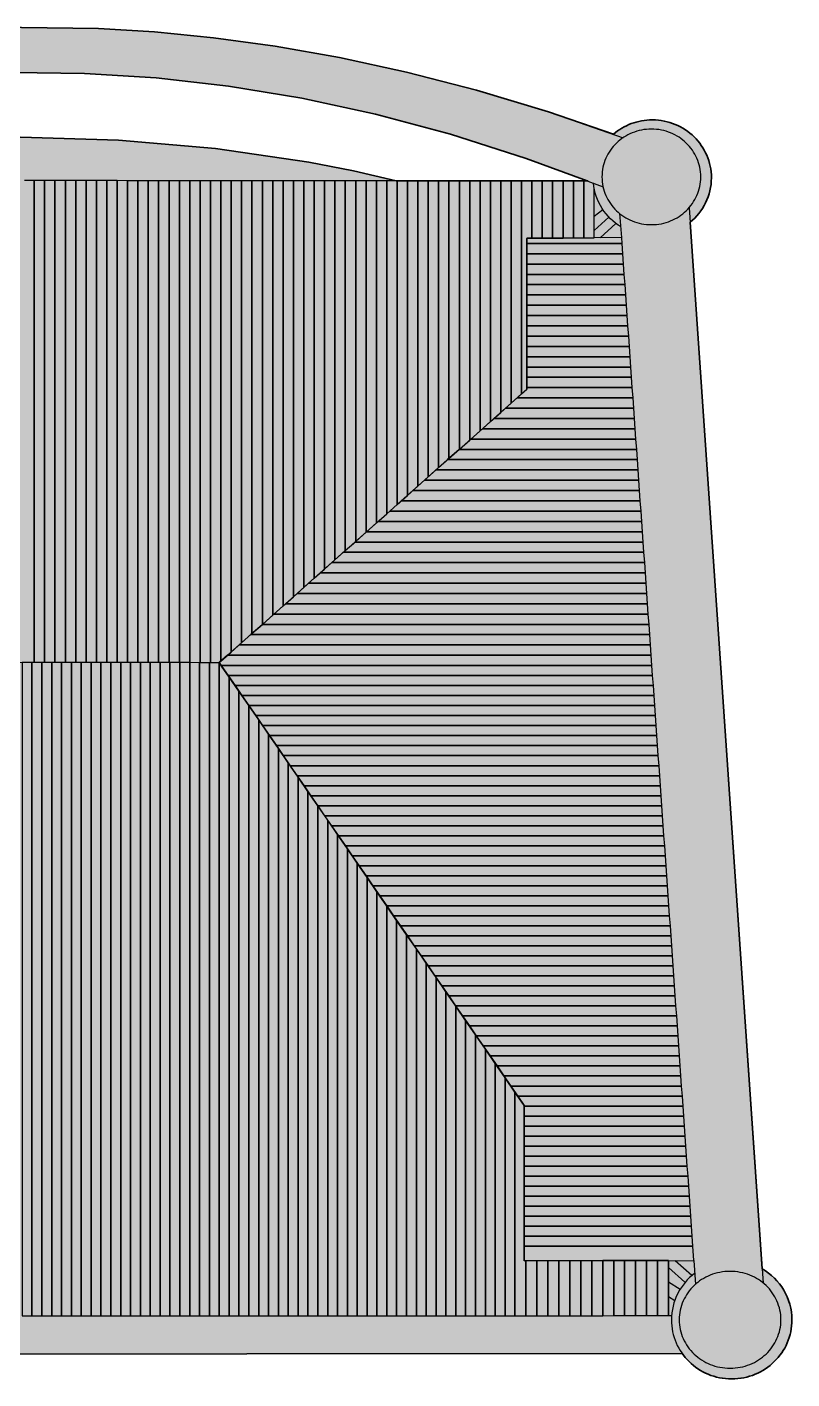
# Model space of a CAD drawing. Header units: millimetres. Extents: x 0 to 1796, y -950 to 767.
# Drawn here: x 399 to 694, y -950 to -430 of the extents above; entities that cross this region are included whole.
import ezdxf

# ---------------------------------------------------------------- set-up
doc = ezdxf.new("R2010")
doc.units = ezdxf.units.MM
doc.layers.add('Blocks', color=7, linetype='Continuous')
doc.layers.add('Blocks$Fill', color=7, linetype='Continuous', true_color=0xffffff)
doc.layers.add('Blocks$Inner', color=7, linetype='Continuous', lineweight=25, true_color=0x007f00)
doc.layers.add('Blocks$Outline', color=7, linetype='Continuous', lineweight=35, true_color=0xff3f3f)

# ---------------------------------------------------------------- blocks, each defined once
blk = doc.blocks.new('Carimate Dining Chair Top')
at = {"layer": 'Blocks$Fill'}
h = blk.add_hatch(color=256, dxfattribs=at)
h.paths.add_polyline_path([(737.37, -273.52), (737.89, -274.24), (738.58, -275.1), (739.31, -275.92), (740.08, -276.71), (740.89, -277.46), (741.73, -278.18), (742.6, -278.85), (743.51, -279.49), (744.45, -280.08), (745.43, -280.62), (746.43, -281.13), (747.45, -281.58), (748.51, -281.99), (749.58, -282.34), (750.68, -282.65), (751.81, -282.9), (752.95, -283.1), (754.11, -283.25), (755.29, -283.34), (756.48, -283.37), (757.68, -283.34), (758.85, -283.25), (760.01, -283.1), (761.16, -282.9), (762.28, -282.65), (763.38, -282.34), (764.46, -281.99), (765.51, -281.58), (766.54, -281.13), (767.54, -280.62), (768.51, -280.08), (769.45, -279.49), (770.36, -278.85), (771.24, -278.18), (772.08, -277.46), (772.88, -276.71), (773.65, -275.92), (774.38, -275.1), (775.07, -274.24), (775.72, -273.35), (776.32, -272.42), (776.88, -271.47), (777.39, -270.49), (777.85, -269.49), (778.27, -268.45), (778.63, -267.4), (778.95, -266.32), (779.21, -265.22), (779.41, -264.1), (779.56, -262.96), (779.65, -261.81), (779.68, -260.64), (779.62, -259.09), (779.47, -257.56), (779.21, -256.06), (778.85, -254.6), (778.4, -253.18), (777.86, -251.8), (777.23, -250.47), (776.52, -249.18), (775.72, -247.95), (774.85, -246.76), (773.91, -245.64), (772.9, -244.58), (771.82, -243.59), (770.67, -242.66), (769.47, -241.81), (768.23, -241.04), (740.54, 161.8), (741.39, 162.54), (742.27, 163.37), (743.1, 164.26), (743.87, 165.18), (744.6, 166.15), (745.28, 167.15), (745.9, 168.19), (746.46, 169.27), (746.97, 170.38), (747.41, 171.52), (747.79, 172.69), (748.11, 173.89), (748.36, 175.11), (748.54, 176.35), (748.65, 177.62), (748.69, 178.9), (748.66, 180.05), (748.57, 181.18), (748.43, 182.3), (748.23, 183.39), (747.97, 184.47), (747.67, 185.53), (747.31, 186.57), (746.9, 187.58), (746.45, 188.57), (745.94, 189.53), (745.4, 190.46), (744.8, 191.37), (744.17, 192.24), (743.5, 193.08), (742.78, 193.89), (742.03, 194.67), (741.24, 195.4), (740.41, 196.1), (739.55, 196.77), (738.66, 197.39), (737.74, 197.97), (736.79, 198.51), (735.81, 199), (734.8, 199.44), (733.77, 199.84), (732.71, 200.19), (731.63, 200.49), (730.53, 200.74), (729.41, 200.94), (728.27, 201.08), (727.12, 201.17), (725.95, 201.2), (724.89, 201.17), (723.83, 201.1), (722.8, 200.98), (721.77, 200.82), (720.77, 200.61), (719.78, 200.36), (718.8, 200.07), (717.85, 199.74), (716.92, 199.37), (716, 198.96), (715.11, 198.51), (714.25, 198.02), (713.41, 197.5), (712.59, 196.94), (711.8, 196.36), (710.95, 195.66), (686.05, 204.25), (658.26, 212.62), (631.43, 219.54), (605.6, 225.14), (580.8, 229.52), (557.05, 232.78), (534.39, 235.05), (512.84, 236.42), (473.23, 236.93), (438.44, 235.18), (408.71, 232.07), (384.29, 228.45), (344.89, 220.85), (311.99, 212.49), (261.36, 195.92), (260.5, 196.6), (259.71, 197.19), (258.88, 197.73), (258.04, 198.25), (257.17, 198.73), (256.27, 199.17), (255.35, 199.57), (254.42, 199.94), (253.46, 200.27), (252.48, 200.56), (251.49, 200.8), (250.48, 201), (249.45, 201.16), (248.41, 201.28), (247.35, 201.35), (246.28, 201.37), (245.1, 201.35), (243.94, 201.26), (242.79, 201.12), (241.66, 200.92), (240.56, 200.68), (239.47, 200.38), (238.4, 200.03), (237.36, 199.64), (236.35, 199.19), (235.36, 198.7), (234.4, 198.17), (233.47, 197.6), (232.57, 196.98), (231.71, 196.32), (230.87, 195.63), (230.08, 194.9), (229.32, 194.13), (228.6, 193.33), (227.92, 192.49), (227.28, 191.62), (226.68, 190.72), (226.13, 189.8), (225.63, 188.85), (225.17, 187.87), (224.76, 186.86), (224.4, 185.83), (224.09, 184.78), (223.83, 183.71), (223.63, 182.62), (223.48, 181.52), (223.4, 180.39), (223.37, 179.26), (223.41, 177.94), (223.52, 176.64), (223.72, 175.37), (223.99, 174.12), (224.33, 172.9), (224.74, 171.7), (225.21, 170.54), (225.76, 169.41), (226.36, 168.32), (227.03, 167.26), (227.75, 166.25), (228.53, 165.27), (229.36, 164.34), (230.25, 163.46), (231.18, 162.62), (232.21, 161.79), (204.42, -241.22), (203.14, -241.98), (201.9, -242.82), (200.72, -243.73), (199.6, -244.72), (198.55, -245.77), (197.57, -246.89), (196.67, -248.06), (195.85, -249.3), (195.11, -250.58), (194.46, -251.92), (193.9, -253.3), (193.43, -254.72), (193.24, -255.45), (193.06, -256.19), (192.92, -256.93), (192.8, -257.69), (192.7, -258.45), (192.63, -259.22), (192.59, -260), (192.58, -260.78), (192.61, -261.94), (192.7, -263.08), (192.85, -264.2), (193.05, -265.31), (193.31, -266.4), (193.63, -267.46), (193.99, -268.51), (194.41, -269.53), (194.88, -270.52), (195.4, -271.49), (195.96, -272.43), (196.57, -273.35), (197.22, -274.23), (197.92, -275.08), (198.65, -275.89), (199.43, -276.67), (200.24, -277.42), (201.09, -278.12), (201.97, -278.79), (202.89, -279.42), (203.83, -280), (204.81, -280.54), (205.82, -281.04), (206.86, -281.49), (207.92, -281.89), (209.01, -282.25), (210.12, -282.55), (211.25, -282.8), (212.4, -283), (213.57, -283.14), (214.76, -283.23), (215.96, -283.26), (217.16, -283.23), (218.35, -283.14), (219.52, -283), (220.67, -282.8), (221.8, -282.55), (222.91, -282.25), (224, -281.89), (225.06, -281.49), (226.1, -281.04), (227.11, -280.54), (228.09, -280), (229.04, -279.42), (229.95, -278.79), (230.84, -278.12), (231.68, -277.42), (232.5, -276.67), (233.27, -275.89), (234.01, -275.08), (234.7, -274.23), (234.91, -273.94)], flags=0)
h.paths.add_polyline_path([(627.45, 177.75), (610.93, 181.61), (593.74, 184.97), (557.84, 190.19), (520.61, 193.38), (482.88, 194.51), (445.48, 193.55), (409.27, 190.48), (391.86, 188.14), (375.07, 185.26), (358.99, 181.83), (343.86, 177.9), (341.13, 177.9), (337.37, 177.9), (333.6, 177.9), (329.83, 177.9), (326.06, 177.91), (322.29, 177.91), (318.52, 177.91), (314.75, 177.91), (310.98, 177.91), (307.21, 177.91), (303.44, 177.92), (299.67, 177.92), (295.9, 177.92), (292.13, 177.92), (288.36, 177.92), (284.59, 177.93), (280.82, 177.93), (277.06, 177.93), (273.29, 177.93), (272.56, 177.93), (292.16, 185.07), (318.83, 193.65), (345.51, 201.07), (372.23, 207.28), (399.02, 212.26), (425.91, 215.96), (452.93, 218.36), (480.12, 219.42), (507.49, 219.1), (535.08, 217.38), (562.93, 214.21), (591.06, 209.56), (619.5, 203.4), (648.28, 195.69), (677.43, 186.39), (700.93, 177.72), (699.57, 177.72), (695.58, 177.72), (691.59, 177.72), (687.6, 177.72), (683.61, 177.72), (679.62, 177.73), (675.63, 177.73), (671.64, 177.73), (667.66, 177.73), (663.67, 177.73), (659.68, 177.74), (655.69, 177.74), (651.7, 177.74), (647.71, 177.74), (643.72, 177.74), (639.73, 177.75), (635.74, 177.75), (631.75, 177.75), (627.76, 177.75)], flags=0)
at = {"layer": 'Blocks$Inner'}
for points in [[(257.02, 194.5), (311.99, 212.49), (344.89, 220.85), (384.29, 228.45), (408.71, 232.07), (438.44, 235.18), (473.23, 236.93), (512.84, 236.42), (534.39, 235.05), (557.05, 232.78), (580.8, 229.52), (605.6, 225.14), (631.43, 219.54), (658.26, 212.62), (686.05, 204.25), (714.79, 194.34)], [(265.47, 175.35), (292.16, 185.07), (318.83, 193.65), (345.51, 201.07), (372.23, 207.28), (399.02, 212.26), (425.91, 215.96), (452.93, 218.36), (480.12, 219.42), (507.49, 219.1), (535.08, 217.38), (562.93, 214.21), (591.06, 209.56), (619.5, 203.4), (648.28, 195.69), (677.43, 186.39), (706.98, 175.48)], [(740.47, 161.75), (741.39, 162.54), (742.27, 163.37), (743.1, 164.26), (743.87, 165.18), (744.6, 166.15), (745.28, 167.15), (745.9, 168.19), (746.46, 169.27), (746.97, 170.38), (747.41, 171.52), (747.79, 172.69), (748.11, 173.89), (748.36, 175.11), (748.54, 176.35), (748.65, 177.62), (748.69, 178.9), (748.66, 180.05), (748.57, 181.18), (748.43, 182.3), (748.23, 183.39), (747.97, 184.47), (747.67, 185.53), (747.31, 186.57), (746.9, 187.58), (746.45, 188.57), (745.94, 189.53), (745.4, 190.46), (744.8, 191.37), (744.17, 192.24), (743.5, 193.08), (742.78, 193.89), (742.03, 194.67), (741.24, 195.4), (740.41, 196.1), (739.55, 196.77), (738.66, 197.39), (737.74, 197.97), (736.79, 198.51), (735.81, 199), (734.8, 199.44), (733.77, 199.84), (732.71, 200.19), (731.63, 200.49), (730.53, 200.74), (729.41, 200.94), (728.27, 201.08), (727.12, 201.17), (725.95, 201.2), (724.89, 201.17), (723.83, 201.1), (722.8, 200.98), (721.77, 200.82), (720.77, 200.61), (719.78, 200.36), (718.8, 200.07), (717.85, 199.74), (716.92, 199.37), (716, 198.96), (715.11, 198.51), (714.25, 198.02), (713.41, 197.5), (712.59, 196.94), (711.8, 196.36), (710.95, 195.66)], [(343.72, 177.86), (358.99, 181.83), (375.07, 185.26), (391.86, 188.14), (409.27, 190.48), (445.48, 193.55), (482.88, 194.51), (520.61, 193.38), (557.84, 190.19), (593.74, 184.97), (610.93, 181.61), (627.46, 177.75)], [(412.75, -7.49), (559.32, -7.69), (559.95, -7.14), (559.95, 177.79), (555.96, 177.79), (555.96, -7.6), (555.96, 177.79), (551.97, 177.79), (551.97, -7.6), (551.97, 177.79), (547.98, 177.79), (547.98, -7.6), (547.98, 177.79), (543.99, 177.79), (543.99, -7.6), (543.99, 177.79), (540, 177.8), (540, -7.6), (540, 177.8), (536.01, 177.8), (536.01, -7.6), (536.01, 177.8), (532.02, 177.8), (532.02, -7.6), (532.02, 177.8), (528.03, 177.8), (528.03, -7.6), (528.03, 177.8), (524.04, 177.8), (524.04, -7.6), (524.04, 177.8), (520.05, 177.81), (520.05, -7.6), (520.05, 177.81), (516.07, 177.81), (516.07, -7.6), (516.07, 177.81), (512.08, 177.81), (512.08, -7.6), (512.08, 177.81), (508.09, 177.81), (508.09, -7.6), (508.09, 177.81), (504.1, 177.81), (504.1, -7.6), (504.1, 177.81), (500.11, 177.82), (500.11, -7.6), (500.11, 177.82), (496.12, 177.82), (496.12, -7.6), (496.12, 177.82), (492.13, 177.82), (492.13, -7.6), (492.13, 177.82), (488.14, 177.82), (488.14, -7.6), (488.14, 177.82), (484.37, 177.82)], [(701.28, 177.72), (699.57, 177.72), (699.57, 155.78), (703.56, 155.81), (703.56, 175.03)], [(713.9, 159.99), (712.82, 160.7), (711.78, 161.46), (710.79, 162.28), (709.85, 163.16), (708.96, 164.08), (708.13, 165.05), (707.35, 166.07), (706.63, 167.14), (705.97, 168.24), (705.38, 169.38), (704.85, 170.56), (704.39, 171.78), (704.01, 173.02), (703.69, 174.3), (703.46, 175.6), (703.3, 176.93)], [(703.59, 164.18), (706.85, 166.66)], [(740.16, 167.39), (768.61, -246.49)], [(703.54, 158.59), (709.28, 163.71)], [(705.87, 155.85), (711.92, 161.33)], [(714.17, 155.93), (713.4, 165.13)], [(732.18, -237.81), (732.18, -259)], [(734.7, -237.82), (741.2, -243.48)], [(741.97, -237.81), (742.5, -247.05)], [(732.17, -240.47), (738.49, -246.12)], [(742.25, -242.69), (741.25, -243.5), (740.3, -244.36), (739.4, -245.27), (738.55, -246.22), (737.76, -247.23), (737.02, -248.27), (736.34, -249.36), (735.72, -250.49), (735.17, -251.65), (734.68, -252.85), (734.27, -254.08), (733.92, -255.34), (733.65, -256.63), (733.45, -257.94), (733.33, -259.28), (733.29, -260.64), (733.32, -261.81), (733.41, -262.96), (733.55, -264.1), (733.76, -265.22), (734.02, -266.32), (734.33, -267.4), (734.69, -268.45), (735.11, -269.49), (735.57, -270.49), (736.09, -271.47), (736.64, -272.42), (737.25, -273.35), (737.89, -274.24), (738.58, -275.1), (739.31, -275.92), (740.08, -276.71), (740.89, -277.46), (741.73, -278.18), (742.6, -278.85), (743.51, -279.49), (744.45, -280.08), (745.43, -280.62), (746.43, -281.13), (747.45, -281.58), (748.51, -281.99), (749.58, -282.34), (750.68, -282.65), (751.81, -282.9), (752.95, -283.1), (754.11, -283.25), (755.29, -283.34), (756.48, -283.37), (757.68, -283.34), (758.85, -283.25), (760.01, -283.1), (761.16, -282.9), (762.28, -282.65), (763.38, -282.34), (764.46, -281.99), (765.51, -281.58), (766.54, -281.13), (767.54, -280.62), (768.51, -280.08), (769.45, -279.49), (770.36, -278.85), (771.24, -278.18), (772.08, -277.46), (772.88, -276.71), (773.65, -275.92), (774.38, -275.1), (775.07, -274.24), (775.72, -273.35), (776.32, -272.42), (776.88, -271.47), (777.39, -270.49), (777.85, -269.49), (778.27, -268.45), (778.63, -267.4), (778.95, -266.32), (779.21, -265.22), (779.41, -264.1), (779.56, -262.96), (779.65, -261.81), (779.68, -260.64), (779.62, -259.09), (779.47, -257.56), (779.21, -256.06), (778.85, -254.6), (778.4, -253.18), (777.86, -251.8), (777.23, -250.47), (776.52, -249.18), (775.72, -247.95), (774.85, -246.76), (773.91, -245.64), (772.9, -244.58), (771.82, -243.59), (770.67, -242.66), (769.47, -241.81), (768.21, -241.03)], [(732.17, -246), (736.6, -248.84)], [(732.17, -251.58), (734.63, -253.18)], [(730.35, -259), (733.33, -259)], [(737.37, -273.52), (234.91, -273.94)]]:
    blk.add_lwpolyline(points, dxfattribs=at)
for points in [[(725.59, 197.64), (724.62, 197.62), (723.65, 197.55), (722.7, 197.43), (721.76, 197.27), (720.84, 197.06), (719.94, 196.82), (719.06, 196.53), (718.19, 196.2), (717.35, 195.83), (716.53, 195.42), (715.74, 194.98), (714.96, 194.5), (714.22, 193.99), (713.5, 193.45), (712.81, 192.87), (712.15, 192.26), (711.52, 191.62), (710.92, 190.95), (710.36, 190.26), (709.83, 189.54), (709.34, 188.79), (708.88, 188.02), (708.46, 187.23), (708.08, 186.41), (707.74, 185.58), (707.44, 184.72), (707.18, 183.85), (706.97, 182.96), (706.8, 182.06), (706.68, 181.14), (706.61, 180.2), (706.58, 179.26), (706.61, 178.31), (706.68, 177.38), (706.8, 176.46), (706.97, 175.55), (707.18, 174.66), (707.44, 173.79), (707.74, 172.93), (708.08, 172.1), (708.46, 171.28), (708.88, 170.49), (709.34, 169.72), (709.83, 168.98), (710.36, 168.26), (710.92, 167.56), (711.52, 166.89), (712.15, 166.25), (712.81, 165.65), (713.5, 165.07), (714.22, 164.52), (714.96, 164.01), (715.74, 163.53), (716.53, 163.09), (717.35, 162.68), (718.19, 162.31), (719.06, 161.99), (719.94, 161.7), (720.84, 161.45), (721.76, 161.24), (722.7, 161.08), (723.65, 160.96), (724.62, 160.89), (725.59, 160.87), (726.57, 160.89), (727.54, 160.96), (728.49, 161.08), (729.42, 161.24), (730.34, 161.45), (731.25, 161.7), (732.13, 161.99), (732.99, 162.31), (733.83, 162.68), (734.65, 163.09), (735.45, 163.53), (736.22, 164.01), (736.97, 164.52), (737.68, 165.07), (738.37, 165.65), (739.03, 166.25), (739.66, 166.89), (740.26, 167.56), (740.83, 168.26), (741.36, 168.98), (741.85, 169.72), (742.31, 170.49), (742.73, 171.28), (743.11, 172.1), (743.45, 172.93), (743.75, 173.79), (744, 174.66), (744.22, 175.55), (744.38, 176.46), (744.5, 177.38), (744.58, 178.31), (744.6, 179.26), (744.58, 180.2), (744.5, 181.14), (744.38, 182.06), (744.22, 182.96), (744, 183.85), (743.75, 184.72), (743.45, 185.58), (743.11, 186.41), (742.73, 187.23), (742.31, 188.02), (741.85, 188.79), (741.36, 189.54), (740.83, 190.26), (740.26, 190.95), (739.66, 191.62), (739.03, 192.26), (738.37, 192.87), (737.68, 193.45), (736.97, 193.99), (736.22, 194.5), (735.45, 194.98), (734.65, 195.42), (733.83, 195.83), (732.99, 196.2), (732.13, 196.53), (731.25, 196.82), (730.34, 197.06), (729.42, 197.27), (728.49, 197.43), (727.54, 197.55), (726.57, 197.62)], [(559.95, 177.79), (559.95, -7.14), (563.94, -3.6), (563.94, 177.78)], [(563.94, 177.78), (563.94, -3.6), (567.92, -0.05), (567.92, 177.78)], [(567.92, 177.78), (567.92, -0.05), (571.91, 3.5), (571.91, 177.78)], [(571.91, 177.78), (571.91, 3.5), (575.9, 7.04), (575.9, 177.78)], [(575.9, 177.78), (575.9, 7.04), (579.89, 10.59), (579.89, 177.78)], [(579.89, 177.78), (579.89, 10.59), (583.88, 14.14), (583.88, 177.77)], [(583.88, 177.77), (583.88, 14.14), (587.87, 17.69), (587.87, 177.77)], [(587.87, 177.77), (587.87, 17.69), (591.86, 21.23), (591.86, 177.77)], [(591.86, 177.77), (591.86, 21.23), (595.85, 24.78), (595.85, 177.77)], [(595.85, 177.77), (595.85, 24.78), (599.84, 28.33), (599.84, 177.77)], [(599.84, 177.77), (599.84, 28.33), (603.83, 31.87), (603.83, 177.76)], [(603.83, 177.76), (603.83, 31.87), (607.82, 35.42), (607.82, 177.76)], [(607.82, 177.76), (607.82, 35.42), (611.81, 38.97), (611.81, 177.76)], [(611.81, 177.76), (611.81, 38.97), (615.8, 42.52), (615.8, 177.76)], [(615.8, 177.76), (615.8, 42.52), (619.78, 46.06), (619.78, 177.76)], [(619.78, 177.76), (619.78, 46.06), (623.77, 49.61), (623.77, 177.75)], [(623.77, 177.75), (623.77, 49.61), (627.76, 53.16), (627.76, 177.75)], [(627.76, 177.75), (627.76, 53.16), (631.75, 56.7), (631.75, 177.75)], [(631.75, 177.75), (631.75, 56.7), (635.74, 60.25), (635.74, 177.75)], [(635.74, 177.75), (635.74, 60.25), (639.73, 63.8), (639.73, 177.75)], [(639.73, 177.75), (639.73, 63.8), (643.72, 67.35), (643.72, 177.74)], [(643.72, 177.74), (643.72, 67.35), (647.71, 70.89), (647.71, 177.74)], [(647.71, 177.74), (647.71, 70.89), (651.7, 74.44), (651.7, 177.74)], [(651.7, 177.74), (651.7, 74.44), (655.69, 77.99), (655.69, 177.74)], [(655.69, 177.74), (655.69, 77.99), (659.68, 81.53), (659.68, 177.74)], [(659.68, 177.74), (659.68, 81.53), (663.67, 85.08), (663.67, 177.73)], [(663.67, 177.73), (663.67, 85.08), (667.66, 88.63), (667.66, 177.73)], [(667.66, 177.73), (667.66, 88.63), (671.64, 92.18), (671.64, 177.73)], [(671.64, 177.73), (671.64, 92.18), (675.63, 95.72), (675.63, 177.73)], [(675.63, 177.73), (675.63, 95.72), (677.65, 97.51), (677.65, 155.6), (679.62, 155.61), (679.62, 177.73)], [(679.62, 177.73), (679.62, 155.61), (683.61, 155.65), (683.61, 177.72)], [(683.61, 177.72), (683.61, 155.65), (687.6, 155.68), (687.6, 177.72)], [(687.6, 177.72), (687.6, 155.68), (691.59, 155.71), (691.59, 177.72)], [(691.59, 177.72), (691.59, 155.71), (695.58, 155.74), (695.58, 177.72)], [(695.58, 177.72), (695.58, 155.74), (699.57, 155.78), (699.57, 177.72)], [(714.17, 155.93), (703.62, 155.8), (677.64, 155.61), (677.64, 153.63), (714.33, 153.63)], [(714.33, 153.63), (677.64, 153.63), (677.64, 149.67), (714.61, 149.67)], [(714.61, 149.67), (677.64, 149.67), (677.64, 145.71), (714.89, 145.71)], [(714.89, 145.71), (677.64, 145.71), (677.64, 141.75), (715.17, 141.75)], [(715.17, 141.75), (677.64, 141.75), (677.64, 137.78), (715.45, 137.78)], [(715.45, 137.78), (677.64, 137.78), (677.64, 133.82), (715.73, 133.82)], [(715.73, 133.82), (677.64, 133.82), (677.64, 129.86), (716.01, 129.86)], [(716.01, 129.86), (677.64, 129.86), (677.64, 125.9), (716.29, 125.9)], [(716.29, 125.9), (677.64, 125.9), (677.65, 121.94), (716.57, 121.94)], [(716.57, 121.94), (677.65, 121.94), (677.65, 117.97), (716.85, 117.97)], [(716.85, 117.97), (677.65, 117.97), (677.65, 114.01), (717.13, 114.01)], [(717.13, 114.01), (677.65, 114.01), (677.65, 110.05), (717.41, 110.05)], [(717.41, 110.05), (677.65, 110.05), (677.65, 106.09), (717.69, 106.09)], [(717.69, 106.09), (677.65, 106.09), (677.65, 102.13), (717.97, 102.13)], [(717.97, 102.13), (677.65, 102.13), (677.65, 98.16), (718.25, 98.16)], [(718.53, 94.2), (673.93, 94.2), (669.47, 90.24), (718.81, 90.24)], [(718.25, 98.16), (677.65, 98.16), (677.65, 97.51), (673.93, 94.2), (718.53, 94.2)], [(718.81, 90.24), (669.47, 90.24), (665.02, 86.28), (719.09, 86.28)], [(719.09, 86.28), (665.02, 86.28), (660.56, 82.32), (719.37, 82.32)], [(719.65, 78.35), (656.1, 78.35), (651.65, 74.39), (719.93, 74.39)], [(719.37, 82.32), (660.56, 82.32), (656.1, 78.35), (719.65, 78.35)], [(719.93, 74.39), (651.65, 74.39), (647.19, 70.43), (720.21, 70.43)], [(720.21, 70.43), (647.19, 70.43), (642.74, 66.47), (720.49, 66.47)], [(720.77, 62.51), (638.28, 62.51), (633.83, 58.54), (721.05, 58.54)], [(720.49, 66.47), (642.74, 66.47), (638.28, 62.51), (720.77, 62.51)], [(721.05, 58.54), (633.83, 58.54), (629.37, 54.58), (721.33, 54.58)], [(721.33, 54.58), (629.37, 54.58), (624.91, 50.62), (721.61, 50.62)], [(721.61, 50.62), (624.91, 50.62), (620.46, 46.66), (721.89, 46.66)], [(722.17, 42.7), (616, 42.7), (611.55, 38.73), (722.45, 38.73)], [(721.89, 46.66), (620.46, 46.66), (616, 42.7), (722.17, 42.7)], [(722.45, 38.73), (611.55, 38.73), (607.09, 34.77), (722.73, 34.77)], [(722.73, 34.77), (607.09, 34.77), (602.64, 30.81), (723.01, 30.81)], [(723.29, 26.85), (598.18, 26.85), (593.72, 22.89), (723.57, 22.89)], [(723.01, 30.81), (602.64, 30.81), (598.18, 26.85), (723.29, 26.85)], [(723.57, 22.89), (593.72, 22.89), (589.27, 18.92), (723.85, 18.92)], [(723.85, 18.92), (589.27, 18.92), (584.81, 14.96), (724.13, 14.96)], [(724.4, 11), (580.36, 11), (575.9, 7.04), (724.68, 7.04)], [(724.13, 14.96), (584.81, 14.96), (580.36, 11), (724.4, 11)], [(724.68, 7.04), (575.9, 7.04), (571.45, 3.08), (724.96, 3.08)], [(724.96, 3.08), (571.45, 3.08), (566.99, -0.89), (725.24, -0.89)], [(725.52, -4.85), (562.53, -4.85), (559.33, -7.69), (560.1, -8.81), (725.8, -8.81)], [(725.24, -0.89), (566.99, -0.89), (562.53, -4.85), (725.52, -4.85)], [(483.48, -7.6), (483.48, -259.04), (487.27, -259.04), (487.27, -7.61)], [(487.27, -7.61), (487.27, -259.04), (491.06, -259.04), (491.06, -7.61)], [(491.06, -7.61), (491.06, -259.04), (494.85, -259.04), (494.85, -7.62)], [(494.85, -7.62), (494.85, -259.04), (498.65, -259.04), (498.65, -7.62)], [(498.65, -7.62), (498.65, -259.04), (502.44, -259.04), (502.44, -7.63)], [(502.44, -7.63), (502.44, -259.04), (506.23, -259.04), (506.23, -7.63)], [(506.23, -7.63), (506.23, -259.04), (510.02, -259.03), (510.02, -7.64)], [(510.02, -7.64), (510.02, -259.03), (513.82, -259.03), (513.82, -7.65)], [(513.82, -7.65), (513.82, -259.03), (517.61, -259.03), (517.61, -7.65)], [(517.61, -7.65), (517.61, -259.03), (521.4, -259.03), (521.4, -7.66)], [(521.4, -7.66), (521.4, -259.03), (525.19, -259.03), (525.19, -7.66)], [(525.19, -7.66), (525.19, -259.03), (528.98, -259.03), (528.98, -7.67)], [(528.98, -7.67), (528.98, -259.03), (532.78, -259.03), (532.78, -7.67)], [(532.78, -7.67), (532.78, -259.03), (536.57, -259.03), (536.57, -7.68)], [(536.57, -7.68), (536.57, -259.03), (540.36, -259.03), (540.36, -7.68)], [(540.36, -7.68), (540.36, -259.03), (544.15, -259.03), (544.15, -7.69)], [(544.15, -7.69), (544.15, -259.03), (547.95, -259.03), (547.95, -7.69)], [(547.95, -7.69), (547.95, -259.03), (551.74, -259.03), (551.74, -7.7)], [(551.74, -7.7), (551.74, -259.03), (555.53, -259.03), (555.53, -7.7)], [(559.32, -7.71), (555.53, -7.7), (555.53, -259.03), (559.32, -259.03), (559.32, -7.71), (559.32, -7.71), (559.32, -7.71), (559.32, -7.71), (559.32, -7.71), (559.32, -7.71), (559.32, -7.71), (559.32, -7.71), (559.32, -7.71), (559.32, -7.71), (559.32, -7.71), (559.32, -7.71), (559.32, -7.71), (559.32, -7.71), (559.32, -7.71), (559.32, -7.71), (559.32, -7.71), (559.32, -7.71), (559.32, -7.71), (559.32, -7.71), (559.32, -7.71), (559.32, -7.71), (559.32, -7.71), (559.32, -7.71), (559.32, -7.71), (559.32, -7.71), (559.32, -7.71), (559.32, -7.71), (559.32, -7.71), (559.32, -7.71), (559.32, -7.71), (559.32, -7.71), (559.32, -7.71), (559.32, -7.71), (559.32, -7.71), (559.32, -7.71), (559.32, -7.71), (559.32, -7.71), (559.32, -7.71), (559.32, -7.71), (559.32, -7.71), (559.32, -7.71), (559.32, -7.71), (559.32, -7.71), (559.32, -7.71), (559.32, -7.71), (559.32, -7.71), (559.32, -7.71), (559.32, -7.71), (559.32, -7.71), (559.32, -7.71), (559.32, -7.71), (559.32, -7.71), (559.32, -7.71), (559.32, -7.71), (559.32, -7.71), (559.32, -7.71), (559.32, -7.71), (559.32, -7.71), (559.32, -7.71), (559.32, -7.71), (559.32, -7.71), (559.32, -7.71), (559.32, -7.71), (559.32, -7.71), (559.32, -7.71), (559.32, -7.71), (559.32, -7.71), (559.32, -7.71), (559.32, -7.71), (559.32, -7.71), (559.32, -7.71), (559.32, -7.71), (559.32, -7.71), (559.32, -7.71), (559.32, -7.71), (559.32, -7.71), (559.32, -7.71), (559.32, -7.71), (559.32, -7.71), (559.32, -7.71), (559.32, -7.71), (559.32, -7.71), (559.32, -7.71), (559.32, -7.71), (559.32, -7.71), (559.32, -7.71), (559.32, -7.71), (559.32, -7.71), (559.32, -7.71), (559.32, -7.71), (559.32, -7.71), (559.32, -7.71), (559.32, -7.71), (559.32, -7.71), (559.32, -7.71), (559.32, -7.71), (559.32, -7.71), (559.32, -7.71), (559.32, -7.71), (559.32, -7.71), (559.32, -7.71), (559.32, -7.71), (559.32, -7.71), (559.32, -7.71), (559.32, -7.71), (559.32, -7.71), (559.32, -7.71), (559.32, -7.71), (559.32, -7.71), (559.32, -7.71), (559.32, -7.71), (559.32, -7.71), (559.32, -7.71), (559.32, -7.71), (559.32, -7.71), (559.32, -7.71), (559.32, -7.71), (559.32, -7.71), (559.32, -7.71), (559.32, -7.71), (559.32, -7.71), (559.32, -7.71), (559.32, -7.71), (559.32, -7.71), (559.32, -7.71), (559.32, -7.71), (559.32, -7.71), (559.32, -7.71), (559.32, -7.71), (559.32, -7.71), (559.32, -7.71), (559.32, -7.71), (559.32, -7.71), (559.32, -7.71), (559.32, -7.71), (559.32, -7.71), (559.32, -7.71), (559.32, -7.71), (559.32, -7.71), (559.32, -7.71), (559.32, -7.71), (559.32, -7.71), (559.32, -7.71), (559.32, -7.71), (559.32, -7.71), (559.32, -7.71), (559.32, -7.71), (559.32, -7.71), (559.32, -7.71), (559.32, -7.71), (559.32, -7.71), (559.32, -7.71), (559.32, -7.71), (559.32, -7.71), (559.32, -7.71), (559.32, -7.71), (559.32, -7.71), (559.32, -7.71), (559.32, -7.71), (559.32, -7.71), (559.32, -7.71), (559.32, -7.71), (559.32, -7.71), (559.32, -7.71), (559.32, -7.71), (559.32, -7.71), (559.32, -7.71), (559.32, -7.71), (559.32, -7.71), (559.32, -7.71), (559.32, -7.71), (559.32, -7.71), (559.32, -7.71), (559.32, -7.71), (559.32, -7.71), (559.32, -7.71), (559.32, -7.71), (559.32, -7.71), (559.32, -7.71), (559.32, -7.71), (559.32, -7.71), (559.32, -7.71), (559.32, -7.71), (559.32, -7.71), (559.32, -7.71), (559.32, -7.71), (559.32, -7.71), (559.32, -7.71), (559.32, -7.71), (559.32, -7.71), (559.32, -7.71), (559.32, -7.71), (559.32, -7.71), (559.32, -7.71), (559.32, -7.71), (559.32, -7.71), (559.32, -7.71), (559.32, -7.71), (559.32, -7.71), (559.32, -7.71), (559.32, -7.71), (559.32, -7.71), (559.32, -7.71), (559.32, -7.71), (559.32, -7.71), (559.32, -7.71), (559.32, -7.71), (559.32, -7.71), (559.32, -7.71), (559.32, -7.71), (559.32, -7.71), (559.32, -7.71), (559.32, -7.71), (559.32, -7.71), (559.32, -7.71), (559.32, -7.71), (559.32, -7.71), (559.32, -7.71), (559.32, -7.71), (559.32, -7.71), (559.32, -7.71), (559.32, -7.71), (559.32, -7.71), (559.32, -7.71), (559.32, -7.71), (559.32, -7.71), (559.32, -7.71), (559.32, -7.71), (559.32, -7.71), (559.32, -7.71), (559.32, -7.71), (559.32, -7.71), (559.32, -7.71), (559.32, -7.71), (559.32, -7.71), (559.32, -7.71), (559.32, -7.71), (559.32, -7.71), (559.32, -7.71), (559.32, -7.71), (559.32, -7.71), (559.32, -7.71), (559.32, -7.71), (559.32, -7.71), (559.32, -7.71), (559.32, -7.71), (559.32, -7.71), (559.32, -7.71), (559.32, -7.71), (559.32, -7.71), (559.32, -7.71), (559.32, -7.71), (559.32, -7.71), (559.32, -7.71), (559.32, -7.71), (559.32, -7.71), (559.32, -7.71), (559.32, -7.71), (559.32, -7.71), (559.32, -7.71), (559.32, -7.71), (559.32, -7.71), (559.32, -7.71), (559.32, -7.71), (559.32, -7.71), (559.32, -7.71), (559.32, -7.71), (559.32, -7.71), (559.32, -7.71), (559.32, -7.71), (559.32, -7.71), (559.32, -7.71), (559.32, -7.71), (559.32, -7.71), (559.32, -7.71), (559.32, -7.71), (559.32, -7.71), (559.32, -7.71), (559.32, -7.71), (559.32, -7.71), (559.32, -7.71), (559.32, -7.71), (559.32, -7.71), (559.32, -7.71), (559.32, -7.71), (559.32, -7.71), (559.32, -7.71), (559.32, -7.71), (559.32, -7.71), (559.32, -7.71), (559.32, -7.71), (559.32, -7.71), (559.32, -7.71), (559.32, -7.71), (559.32, -7.71), (559.32, -7.71), (559.32, -7.71), (559.32, -7.71), (559.32, -7.71), (559.32, -7.71), (559.32, -7.71), (559.32, -7.71), (559.32, -7.71), (559.32, -7.71), (559.32, -7.71), (559.32, -7.71), (559.32, -7.71), (559.32, -7.71), (559.32, -7.71), (559.32, -7.71), (559.32, -7.71), (559.32, -7.71), (559.32, -7.71), (559.32, -7.71), (559.32, -7.71)], [(559.32, -7.71), (559.32, -259.03), (563.11, -259.03), (563.11, -13.22)], [(725.8, -8.81), (560.1, -8.81), (562.75, -12.66), (726.08, -12.66)], [(726.08, -12.66), (562.75, -12.66), (565.4, -16.51), (726.35, -16.51)], [(563.11, -13.22), (563.11, -259.03), (566.91, -259.03), (566.91, -18.73)], [(726.35, -16.51), (565.4, -16.51), (568.06, -20.37), (726.62, -20.37)], [(566.91, -18.73), (566.91, -259.03), (570.7, -259.03), (570.7, -24.24)], [(726.62, -20.37), (568.06, -20.37), (570.71, -24.22), (726.89, -24.22)], [(570.7, -24.24), (570.7, -259.03), (574.49, -259.03), (574.49, -29.75)], [(726.89, -24.22), (570.71, -24.22), (573.36, -28.07), (727.16, -28.07)], [(727.16, -28.07), (573.36, -28.07), (576.01, -31.92), (727.44, -31.92)], [(574.49, -29.75), (574.49, -259.03), (578.28, -259.02), (578.28, -35.26)], [(727.44, -31.92), (576.01, -31.92), (578.66, -35.78), (727.71, -35.78)], [(578.28, -35.26), (578.28, -259.02), (582.08, -259.02), (582.08, -40.76)], [(727.71, -35.78), (578.66, -35.78), (581.32, -39.63), (727.98, -39.63)], [(727.98, -39.63), (581.32, -39.63), (583.97, -43.48), (728.25, -43.48)], [(582.08, -40.76), (582.08, -259.02), (585.87, -259.02), (585.87, -46.27)], [(728.25, -43.48), (583.97, -43.48), (586.62, -47.34), (728.52, -47.34)], [(585.87, -46.27), (585.87, -259.02), (589.66, -259.02), (589.66, -51.78)], [(728.52, -47.34), (586.62, -47.34), (589.27, -51.19), (728.8, -51.19)], [(728.8, -51.19), (589.27, -51.19), (591.93, -55.04), (729.07, -55.04)], [(589.66, -51.78), (589.66, -259.02), (593.45, -259.02), (593.45, -57.29)], [(729.07, -55.04), (591.93, -55.04), (594.58, -58.89), (729.34, -58.89)], [(593.45, -57.29), (593.45, -259.02), (597.25, -259.02), (597.25, -62.8)], [(729.34, -58.89), (594.58, -58.89), (597.23, -62.75), (729.61, -62.75)], [(729.61, -62.75), (597.23, -62.75), (599.88, -66.6), (729.88, -66.6)], [(597.25, -62.8), (597.25, -259.02), (601.04, -259.02), (601.04, -68.31)], [(729.88, -66.6), (599.88, -66.6), (602.53, -70.45), (730.16, -70.45)], [(601.04, -68.31), (601.04, -259.02), (604.83, -259.02), (604.83, -73.82)], [(730.16, -70.45), (602.53, -70.45), (605.19, -74.3), (730.43, -74.3)], [(604.83, -73.82), (604.83, -259.02), (608.62, -259.02), (608.62, -79.33)], [(730.43, -74.3), (605.19, -74.3), (607.84, -78.16), (730.7, -78.16)], [(730.7, -78.16), (607.84, -78.16), (610.49, -82.01), (730.97, -82.01)], [(608.62, -79.33), (608.62, -259.02), (612.41, -259.02), (612.41, -84.83)], [(730.97, -82.01), (610.49, -82.01), (613.14, -85.86), (731.24, -85.86)], [(612.41, -84.83), (612.41, -259.02), (616.21, -259.02), (616.21, -90.34)], [(731.24, -85.86), (613.14, -85.86), (615.79, -89.72), (731.52, -89.72)], [(731.52, -89.72), (615.79, -89.72), (618.45, -93.57), (731.79, -93.57)], [(616.21, -90.34), (616.21, -259.02), (620, -259.02), (620, -95.85)], [(731.79, -93.57), (618.45, -93.57), (621.1, -97.42), (732.06, -97.42)], [(620, -95.85), (620, -259.02), (623.79, -259.02), (623.79, -101.36)], [(732.06, -97.42), (621.1, -97.42), (623.75, -101.27), (732.33, -101.27)], [(732.33, -101.27), (623.75, -101.27), (626.4, -105.13), (732.61, -105.13)], [(623.79, -101.36), (623.79, -259.02), (627.58, -259.02), (627.58, -106.87)], [(732.61, -105.13), (626.4, -105.13), (629.05, -108.98), (732.88, -108.98)], [(627.58, -106.87), (627.58, -259.02), (631.38, -259.02), (631.38, -112.38)], [(732.88, -108.98), (629.05, -108.98), (631.71, -112.83), (733.15, -112.83)], [(631.38, -112.38), (631.38, -259.02), (635.17, -259.02), (635.17, -117.89)], [(733.15, -112.83), (631.71, -112.83), (634.36, -116.68), (733.42, -116.68)], [(733.42, -116.68), (634.36, -116.68), (637.01, -120.54), (733.69, -120.54)], [(635.17, -117.89), (635.17, -259.02), (638.96, -259.02), (638.96, -123.39)], [(733.69, -120.54), (637.01, -120.54), (639.66, -124.39), (733.96, -124.39)], [(638.96, -123.39), (638.96, -259.02), (642.75, -259.01), (642.75, -128.9)], [(733.96, -124.39), (639.66, -124.39), (642.32, -128.24), (734.24, -128.24)], [(734.24, -128.24), (642.32, -128.24), (644.97, -132.1), (734.51, -132.1)], [(642.75, -128.9), (642.75, -259.01), (646.54, -259.01), (646.54, -134.41)], [(734.51, -132.1), (644.97, -132.1), (647.62, -135.95), (734.78, -135.95)], [(646.54, -134.41), (646.54, -259.01), (650.34, -259.01), (650.34, -139.92)], [(734.78, -135.95), (647.62, -135.95), (650.27, -139.8), (735.05, -139.8)], [(735.05, -139.8), (650.27, -139.8), (652.92, -143.65), (735.33, -143.65)], [(650.34, -139.92), (650.34, -259.01), (654.13, -259.01), (654.13, -145.43)], [(735.33, -143.65), (652.92, -143.65), (655.58, -147.51), (735.6, -147.51)], [(654.13, -145.43), (654.13, -259.01), (657.92, -259.01), (657.92, -150.94)], [(735.6, -147.51), (655.58, -147.51), (658.23, -151.36), (735.87, -151.36)], [(657.92, -150.94), (657.92, -259.01), (661.71, -259.01), (661.71, -156.45)], [(735.87, -151.36), (658.23, -151.36), (660.88, -155.21), (736.14, -155.21)], [(736.14, -155.21), (660.88, -155.21), (663.53, -159.06), (736.41, -159.06)], [(661.71, -156.45), (661.71, -259.01), (665.51, -259.01), (665.51, -161.96)], [(736.41, -159.06), (663.53, -159.06), (666.19, -162.92), (736.69, -162.92)], [(665.51, -161.96), (665.51, -259.01), (669.3, -259.01), (669.3, -167.47)], [(736.69, -162.92), (666.19, -162.92), (668.84, -166.77), (736.96, -166.77)], [(736.96, -166.77), (668.84, -166.77), (671.49, -170.62), (737.23, -170.62)], [(669.3, -167.47), (669.3, -259.01), (673.09, -259.01), (673.09, -172.97)], [(737.23, -170.62), (671.49, -170.62), (674.14, -174.48), (737.5, -174.48)], [(676.61, -237.88), (676.61, -178.09), (673.09, -172.97), (673.09, -259.01), (677.31, -259.01), (677.31, -237.88)], [(737.5, -174.48), (674.14, -174.48), (676.63, -178.09), (676.63, -178.33), (737.77, -178.33)], [(737.77, -178.33), (676.63, -178.33), (676.63, -182.18), (738.05, -182.18)], [(738.05, -182.18), (676.63, -182.18), (676.63, -186.03), (738.32, -186.03)], [(738.32, -186.03), (676.63, -186.03), (676.63, -189.89), (738.59, -189.89)], [(738.59, -189.89), (676.63, -189.89), (676.62, -193.74), (738.86, -193.74)], [(738.86, -193.74), (676.62, -193.74), (676.62, -197.59), (739.13, -197.59)], [(739.13, -197.59), (676.62, -197.59), (676.62, -201.44), (739.41, -201.44)], [(739.41, -201.44), (676.62, -201.44), (676.62, -205.3), (739.68, -205.3)], [(739.68, -205.3), (676.62, -205.3), (676.62, -209.15), (739.95, -209.15)], [(739.95, -209.15), (676.62, -209.15), (676.62, -213), (740.22, -213)], [(740.22, -213), (676.62, -213), (676.62, -216.86), (740.49, -216.86)], [(740.49, -216.86), (676.62, -216.86), (676.62, -220.71), (740.77, -220.71)], [(740.77, -220.71), (676.62, -220.71), (676.62, -224.56), (741.04, -224.56)], [(741.04, -224.56), (676.62, -224.56), (676.62, -228.41), (741.31, -228.41)], [(741.31, -228.41), (676.62, -228.41), (676.62, -232.27), (741.58, -232.27)], [(676.62, -236.12), (676.62, -237.88), (741.97, -237.81), (741.58, -232.27), (676.62, -232.27)], [(677.31, -237.88), (677.31, -259.01), (681.53, -259.01), (681.53, -237.87)], [(681.53, -237.87), (681.53, -259.01), (685.75, -259.01), (685.75, -237.87)], [(685.75, -237.87), (685.75, -259.01), (689.97, -259.01), (689.97, -237.86)], [(689.97, -237.86), (689.97, -259.01), (694.19, -259.01), (694.19, -237.86)], [(694.19, -237.86), (694.19, -259.01), (698.42, -259.01), (698.42, -237.85)], [(698.42, -237.85), (698.42, -259.01), (702.64, -259.01), (702.64, -237.85)], [(702.64, -237.85), (702.64, -259.01), (706.86, -259.01), (706.86, -237.84)], [(706.86, -237.84), (706.86, -259.01), (711.08, -259), (711.08, -237.83)], [(711.08, -237.83), (711.08, -259), (715.3, -259), (715.3, -237.83)], [(715.3, -237.83), (715.3, -259), (719.52, -259), (719.52, -237.82)], [(719.52, -237.82), (719.52, -259), (723.74, -259), (723.74, -237.82)], [(723.74, -237.82), (723.74, -259), (727.96, -259), (727.96, -237.81)], [(727.96, -237.81), (727.96, -259), (732.18, -259), (732.18, -237.81)], [(755.87, -241.96), (754.86, -241.99), (753.87, -242.06), (752.89, -242.18), (751.92, -242.34), (750.98, -242.55), (750.05, -242.8), (749.14, -243.09), (748.25, -243.43), (747.38, -243.8), (746.54, -244.21), (745.72, -244.66), (744.93, -245.14), (744.16, -245.66), (743.42, -246.22), (742.71, -246.8), (742.03, -247.42), (741.38, -248.07), (740.77, -248.74), (740.18, -249.45), (739.64, -250.18), (739.13, -250.93), (738.66, -251.71), (738.23, -252.52), (737.83, -253.34), (737.48, -254.19), (737.18, -255.05), (736.91, -255.94), (736.69, -256.84), (736.52, -257.76), (736.4, -258.69), (736.32, -259.63), (736.3, -260.59), (736.32, -261.55), (736.4, -262.5), (736.52, -263.43), (736.69, -264.35), (736.91, -265.25), (737.18, -266.13), (737.48, -267), (737.83, -267.85), (738.23, -268.67), (738.66, -269.47), (739.13, -270.26), (739.64, -271.01), (740.18, -271.74), (740.77, -272.45), (741.38, -273.12), (742.03, -273.77), (742.71, -274.39), (743.42, -274.97), (744.16, -275.52), (744.93, -276.04), (745.72, -276.53), (746.54, -276.98), (747.38, -277.39), (748.25, -277.76), (749.14, -278.1), (750.05, -278.39), (750.98, -278.64), (751.92, -278.85), (752.89, -279.01), (753.87, -279.13), (754.86, -279.2), (755.87, -279.23), (756.88, -279.2), (757.87, -279.13), (758.85, -279.01), (759.81, -278.85), (760.76, -278.64), (761.69, -278.39), (762.6, -278.1), (763.49, -277.76), (764.36, -277.39), (765.2, -276.98), (766.02, -276.53), (766.81, -276.04), (767.58, -275.52), (768.32, -274.97), (769.03, -274.39), (769.71, -273.77), (770.36, -273.12), (770.97, -272.45), (771.55, -271.74), (772.1, -271.01), (772.61, -270.26), (773.08, -269.47), (773.51, -268.67), (773.9, -267.85), (774.26, -267), (774.56, -266.13), (774.83, -265.25), (775.05, -264.35), (775.22, -263.43), (775.34, -262.5), (775.42, -261.55), (775.44, -260.59), (775.42, -259.63), (775.34, -258.69), (775.22, -257.76), (775.05, -256.84), (774.83, -255.94), (774.56, -255.05), (774.26, -254.19), (773.9, -253.34), (773.51, -252.52), (773.08, -251.71), (772.61, -250.93), (772.1, -250.18), (771.55, -249.45), (770.97, -248.74), (770.36, -248.07), (769.71, -247.42), (769.03, -246.8), (768.32, -246.22), (767.58, -245.66), (766.81, -245.14), (766.02, -244.66), (765.2, -244.21), (764.36, -243.8), (763.49, -243.43), (762.6, -243.09), (761.69, -242.8), (760.76, -242.55), (759.81, -242.34), (758.85, -242.18), (757.87, -242.06), (756.88, -241.99)]]:
    blk.add_lwpolyline(points, close=True, dxfattribs=at)
at = {"layer": 'Blocks$Outline'}
for points in [[(710.95, 195.66), (686.05, 204.25), (658.26, 212.62), (631.43, 219.54), (605.6, 225.14), (580.8, 229.52), (557.05, 232.78), (534.39, 235.05), (512.84, 236.42), (473.23, 236.93), (438.44, 235.18), (408.71, 232.07), (384.29, 228.45), (344.89, 220.85), (311.99, 212.49), (261.36, 195.92)], [(272.56, 177.93), (292.16, 185.07), (318.83, 193.65), (345.51, 201.07), (372.23, 207.28), (399.02, 212.26), (425.91, 215.96), (452.93, 218.36), (480.12, 219.42), (507.49, 219.1), (535.08, 217.38), (562.93, 214.21), (591.06, 209.56), (619.5, 203.4), (648.28, 195.69), (677.43, 186.39), (700.93, 177.72)], [(740.54, 161.8), (741.39, 162.54), (742.27, 163.37), (743.1, 164.26), (743.87, 165.18), (744.6, 166.15), (745.28, 167.15), (745.9, 168.19), (746.46, 169.27), (746.97, 170.38), (747.41, 171.52), (747.79, 172.69), (748.11, 173.89), (748.36, 175.11), (748.54, 176.35), (748.65, 177.62), (748.69, 178.9), (748.66, 180.05), (748.57, 181.18), (748.43, 182.3), (748.23, 183.39), (747.97, 184.47), (747.67, 185.53), (747.31, 186.57), (746.9, 187.58), (746.45, 188.57), (745.94, 189.53), (745.4, 190.46), (744.8, 191.37), (744.17, 192.24), (743.5, 193.08), (742.78, 193.89), (742.03, 194.67), (741.24, 195.4), (740.41, 196.1), (739.55, 196.77), (738.66, 197.39), (737.74, 197.97), (736.79, 198.51), (735.81, 199), (734.8, 199.44), (733.77, 199.84), (732.71, 200.19), (731.63, 200.49), (730.53, 200.74), (729.41, 200.94), (728.27, 201.08), (727.12, 201.17), (725.95, 201.2), (724.89, 201.17), (723.83, 201.1), (722.8, 200.98), (721.77, 200.82), (720.77, 200.61), (719.78, 200.36), (718.8, 200.07), (717.85, 199.74), (716.92, 199.37), (716, 198.96), (715.11, 198.51), (714.25, 198.02), (713.41, 197.5), (712.59, 196.94), (711.8, 196.36), (710.95, 195.66)], [(627.45, 177.75), (610.93, 181.61), (593.74, 184.97), (557.84, 190.19), (520.61, 193.38), (482.88, 194.51), (445.48, 193.55), (409.27, 190.48), (391.86, 188.14), (375.07, 185.26), (358.99, 181.83), (343.86, 177.9)], [(627.76, 177.75), (627.45, 177.75)], [(631.75, 177.75), (627.76, 177.75)], [(635.74, 177.75), (631.75, 177.75)], [(639.73, 177.75), (635.74, 177.75)], [(643.72, 177.74), (639.73, 177.75)], [(647.71, 177.74), (643.72, 177.74)], [(651.7, 177.74), (647.71, 177.74)], [(655.69, 177.74), (651.7, 177.74)], [(659.68, 177.74), (655.69, 177.74)], [(663.67, 177.73), (659.68, 177.74)], [(667.66, 177.73), (663.67, 177.73)], [(671.64, 177.73), (667.66, 177.73)], [(675.63, 177.73), (671.64, 177.73)], [(679.62, 177.73), (675.63, 177.73)], [(683.61, 177.72), (679.62, 177.73)], [(687.6, 177.72), (683.61, 177.72)], [(691.59, 177.72), (687.6, 177.72)], [(695.58, 177.72), (691.59, 177.72)], [(699.57, 177.72), (695.58, 177.72)], [(700.93, 177.72), (699.57, 177.72)], [(768.23, -241.04), (740.54, 161.8)], [(737.37, -273.52), (737.89, -274.24), (738.58, -275.1), (739.31, -275.92), (740.08, -276.71), (740.89, -277.46), (741.73, -278.18), (742.6, -278.85), (743.51, -279.49), (744.45, -280.08), (745.43, -280.62), (746.43, -281.13), (747.45, -281.58), (748.51, -281.99), (749.58, -282.34), (750.68, -282.65), (751.81, -282.9), (752.95, -283.1), (754.11, -283.25), (755.29, -283.34), (756.48, -283.37), (757.68, -283.34), (758.85, -283.25), (760.01, -283.1), (761.16, -282.9), (762.28, -282.65), (763.38, -282.34), (764.46, -281.99), (765.51, -281.58), (766.54, -281.13), (767.54, -280.62), (768.51, -280.08), (769.45, -279.49), (770.36, -278.85), (771.24, -278.18), (772.08, -277.46), (772.88, -276.71), (773.65, -275.92), (774.38, -275.1), (775.07, -274.24), (775.72, -273.35), (776.32, -272.42), (776.88, -271.47), (777.39, -270.49), (777.85, -269.49), (778.27, -268.45), (778.63, -267.4), (778.95, -266.32), (779.21, -265.22), (779.41, -264.1), (779.56, -262.96), (779.65, -261.81), (779.68, -260.64), (779.62, -259.09), (779.47, -257.56), (779.21, -256.06), (778.85, -254.6), (778.4, -253.18), (777.86, -251.8), (777.23, -250.47), (776.52, -249.18), (775.72, -247.95), (774.85, -246.76), (773.91, -245.64), (772.9, -244.58), (771.82, -243.59), (770.67, -242.66), (769.47, -241.81), (768.23, -241.04)], [(234.91, -273.94), (737.37, -273.52)]]:
    blk.add_lwpolyline(points, dxfattribs=at)

msp = doc.modelspace()

# ---------------------------------------------------------------- block references
at = {"layer": 'Blocks'}
msp.add_blockref('Carimate Dining Chair Top', (-86.01, -666.45), dxfattribs=at)

doc.saveas('drawing.dxf')
